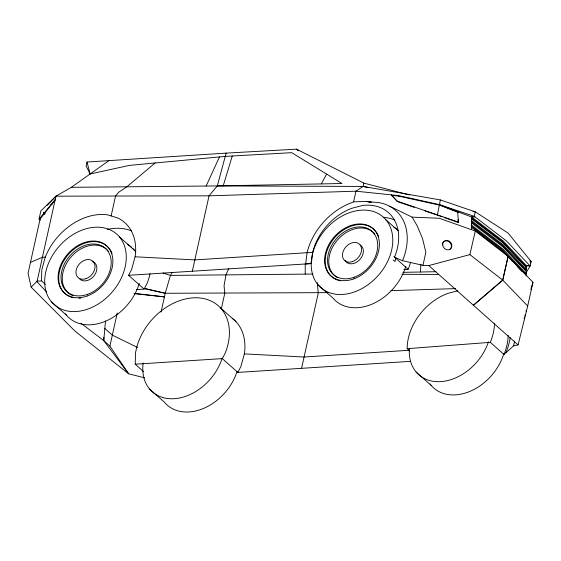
<?xml version="1.0" encoding="UTF-8"?>
<svg xmlns="http://www.w3.org/2000/svg" width="561" height="561" viewBox="0 0 561 561"><rect width="100%" height="100%" fill="white"/><g stroke="black" fill="none" stroke-linecap="round" stroke-linejoin="round"><path stroke-width="0.84" d="M305.226 263.572L305.233 274.126M471.457 229.575L471.766 217.072L439.312 204.604L398.527 195.6L355.969 191.196L209.036 195.831L55.967 196.175L40.855 210.922L39.053 219.071L40.294 220.178M526.141 275.928L526.393 265.626L503.259 241.083L471.766 217.072L474.262 216.315L506.394 240.879L530.152 265.991L526.155 272.688M45.371 284.336L41.486 280.886L41.78 269.862L45.287 257.106A54.571 40.525 -48.4 0 1 107.656 214.856L118.175 218.117A54.571 40.525 -48.4 0 1 135.096 256.791L131.59 269.546L128.581 275.311L144.1 289.104L147.115 283.34A54.571 40.525 -48.4 0 0 150.032 273.754M144.689 377.848L128.637 373.808L103.757 340.632L103.848 337.217M135.222 364.201L135.517 353.178A54.571 40.525 -48.4 0 1 195.593 297.772A54.571 40.525 -48.4 0 1 225.326 352.862L222.317 358.619L135.222 364.201L143.63 371.677M420.42 272.008L420.904 264.252M40.097 219.007L39.053 219.071L55.174 199.765L40.097 219.007L28.05 273.34L31.157 287.155L74.669 330.815L128.637 373.808L109.9 346.095L103.757 340.632L105.51 320.99M402.532 260.704L394.488 257.169A50.532 37.531 -48.4 0 0 362.743 205.431L352.056 208.222A50.287 37.349 -48.4 0 0 312.68 252.352L311.341 263.488L305.647 263.965L307.084 252.716A57.096 42.405 -48.4 0 1 351.789 202.612L353.605 201.841L366.256 201.462L379.012 202.654A56.949 42.299 -48.4 0 1 402.532 260.704L422.973 265.325L428.765 265.577L469.866 254.624L502.712 280.107L473.414 305.261L502.775 280.163L508.105 256.398L475.286 231.027L439.256 218.264L412.104 217.135L389.832 206.343M524.205 318.403L524.374 317.568M526.022 311.222L526.19 310.387M31.157 287.155L37.124 281.166L55.967 196.175L71.317 187.325L108.946 160.628M409.53 194.99L363.837 183.096L296.496 149.17L226.153 153.118L86.997 162.031L86.114 166.021L90.132 173.973L129.36 165.397L225.27 156.393L291.713 152.669L341.986 183.517L217.303 185.929L71.317 187.325M111.134 215.929L115.545 196.041L118.764 192.185L126.856 186.792L155.095 162.978M109.9 346.095L117.235 313.017M161.049 312.098L165.222 293.277L170.425 275.409L172.108 272.45M192.318 271.222L209.036 195.831L217.303 185.929L226.153 153.118M223.18 185.95L232.254 156M221.307 308.894L224.793 293.151L224.063 285.78L225.957 274.883L228.755 268.467M301.573 368.332L318.283 292.94L317.26 282.618M353.605 201.841L355.969 191.196L363.1 186.427L440.343 199.933L475.251 211.848L508.119 233.095L531.141 261.524L530.152 265.991L525.313 265.921L502.186 241.37L471.373 217.885M217.303 185.929L363.1 186.427L363.837 183.096M395.729 258.27L394.993 261.594L393.135 259.939M422.973 265.325L425.869 252.268L422.559 238.635L417.188 225.838L412.104 217.135M440.343 199.933L437.391 215.101L424.95 210.915M475.251 211.848L474.262 216.315L439.312 204.604L458.057 212.24L457.657 211.651L458.442 222.556L444.684 217.682M457.748 290.815L447.881 293.389A50.287 37.349 -48.4 0 0 407.167 348.661L490.314 342.336L503.967 354.475L513.581 345.864L514.668 340.962M513.581 345.864L518.069 344.952L527.684 306.011L532.95 282.281L508.105 256.398L502.712 280.107M469.866 254.624L475.286 231.027M524.942 315.962L525.236 314.728M524.668 317.091L524.24 318.739M232.289 318.276A54.571 40.525 -48.4 0 1 244.351 353.9L240.844 366.656L237.836 372.413L222.317 358.619M530.888 289.497L531.351 287.87M531.583 287.071L532.95 282.281M525.923 267.239L526.393 265.626L529.528 265.423M219.463 156.94L206.132 186.035M321.313 183.917L326.614 174.085M530.257 262.99L531.141 261.524L529.731 260.935M47.18 205.347L55.967 196.175M50.525 205.137L52.678 203.706M30.483 262.38L42.419 257.289L45.287 257.106M403.815 269.631L408.149 269.308A50.532 37.531 -48.4 0 0 410.582 262.211M471.766 217.072L474.901 216.869M312.68 252.352L194.828 259.904L135.096 256.791M37.124 281.166L41.486 280.886M128.581 275.311L311.46 263.586L310.724 262.934M136.267 289.602L144.1 289.104M409.376 350.267L304.083 357.013L244.351 353.9M237.836 372.413L410.54 361.347M327.905 292.639L165.222 293.277L143.967 288.473M390.877 290.647L455.602 288.606M402.903 272.344L435.925 271.706M312.968 274.049L170.425 275.409L163.041 272.99M401.865 274.308L438.59 274.427M391.634 195.403L397.588 201.715L391.347 194.856L391.634 195.403L398.822 196.147L439.6 205.151L458.057 212.24M134.493 293.676L164.422 296.874L133.96 293.34M473 211.504L474.501 211.735M363.1 186.427L368.212 187.591M144.065 288.347L165.222 293.277M397.293 201.168L458.155 222.009L458.127 219.568M398.415 201.995L414.172 207.297M438.204 215.389L442.25 216.819M137.676 347.54L112.333 335.134L104.725 328.374M298.648 150.579L296.496 149.17L298.55 150.741M471.717 218.923L503.21 242.927L526.344 267.478M471.675 220.768L503.168 244.778L526.302 269.322L525.229 269.617L502.095 245.073L471.282 221.588M471.619 222.969L503.112 246.98L526.246 271.524M471.57 225.171L503.063 249.182L526.197 273.726L525.117 274.02L501.99 249.477L471.177 225.992M471.513 227.373L503.007 251.384L512.502 261.454M80.994 323.234L103.757 340.632M385.947 219.8A47.124 34.999 -48.4 0 1 354.629 291.874A47.124 34.999 -48.4 0 1 315.422 245.262A47.124 34.999 -48.4 0 1 385.947 219.8L398.254 230.739M428.765 265.577L518.069 344.952M393.871 256.615L408.149 269.308M407.167 348.661L409.747 350.955M318.052 284.827L332.954 298.066A47.124 34.999 -48.4 0 0 372.56 303.908A47.124 34.999 -48.4 0 0 405.757 266.321M416.136 371.999L431.03 385.246M220.396 307.772L235.915 321.565M119.43 236.875A47.124 34.999 -48.4 0 1 88.112 308.957A47.124 34.999 -48.4 0 1 48.912 262.345A47.124 34.999 -48.4 0 1 119.43 236.875L134.331 250.122M43.765 212.514L45.006 213.615M43.379 213.159L44.635 214.281M51.542 301.902L66.436 315.149M149.619 389.082L164.52 402.321A47.124 34.999 -48.4 0 0 203.748 408.324A47.124 34.999 -48.4 0 0 237.086 371.368M43.688 212.689L44.88 213.916M502.775 280.163L527.684 306.011M36.556 281.306L46.605 291.93M517.242 266.489L521.989 271.524M437.103 214.554L437.391 215.101M398.527 195.6L398.822 196.147M86.997 162.031L90.132 173.973M458.344 219.975L458.442 222.556M107.27 229.442A54.571 40.525 -48.4 0 1 131.428 230.873M383.212 217.338A50.532 37.531 -48.4 0 1 394.642 219.975M132.634 248.292A47.124 34.999 -48.4 0 1 135.853 252.113M139.247 283.396A47.124 34.999 -48.4 0 1 105.096 321.39A47.124 34.999 -48.4 0 1 65.406 313.837M127.319 244.259A47.124 34.999 -48.4 0 1 131.407 247.156M72.993 295.717A28.99 21.535 -48.4 0 1 70.784 294.651M70.09 294.237A28.99 21.535 -48.4 0 1 71.17 256.84A28.99 21.535 -48.4 0 1 108.231 251.048M94.248 262.464A11.024 8.191 -48.4 0 1 93.315 276.657A11.024 8.191 -48.4 0 1 79.41 278.656M92.306 261.489A11.024 8.191 -48.4 0 1 93.652 262.071M73.168 297.737A31.668 23.52 -48.4 0 1 68.393 254.477A31.668 23.52 -48.4 0 1 112.074 253.523M80.735 298.179A31.668 23.52 -48.4 0 1 78.996 298.291M393.829 227.184A47.124 34.999 -48.4 0 1 397.917 230.08M337.294 277.576A28.99 21.535 -48.4 0 1 337.329 240.164A28.99 21.535 -48.4 0 1 374.748 233.965M360.162 244.996A11.024 8.191 -48.4 0 1 359.496 259.925A11.024 8.191 -48.4 0 1 345.12 260.36M375.912 231.616A31.668 23.52 -48.4 0 1 378.584 236.44M340.471 280.83A31.668 23.52 -48.4 0 1 332.028 241.055A31.668 23.52 -48.4 0 1 375.428 231.02M442.278 244.133A4.958 4.341 49.8 0 1 449.277 241.896A4.958 4.341 49.8 0 1 449.487 249.694M510.187 337.589A56.949 42.299 -48.4 0 1 505.98 352.652M508.161 335.19A50.532 37.531 -48.4 0 1 503.967 354.475M494.5 323.052A50.532 37.531 -48.4 0 1 490.314 342.336M222.184 358.128A47.124 34.999 -48.4 0 1 174.155 398.703A47.124 34.999 -48.4 0 1 143.153 363.044M488.442 341.838A47.124 34.999 -48.4 0 1 441.5 381.564A47.124 34.999 -48.4 0 1 409.397 348.486M503.841 353.493A47.124 34.999 -48.4 0 1 469.683 391.487A47.124 34.999 -48.4 0 1 429.999 383.934M371.165 202.24L366.256 201.462L371.137 202.255M87.257 295.977A31.668 23.52 -48.4 0 0 108.294 247.548A31.668 23.52 -48.4 0 0 60.911 264.652A31.668 23.52 -48.4 0 0 87.257 295.977M87.726 294.28A28.99 21.535 -48.4 0 0 106.99 249.94A28.99 21.535 -48.4 0 0 63.61 265.605A28.99 21.535 -48.4 0 0 87.726 294.28M86.099 278.649A11.024 8.191 -48.4 0 0 93.428 261.784A11.024 8.191 -48.4 0 0 76.934 267.744A11.024 8.191 -48.4 0 0 86.099 278.649M353.767 278.894A31.668 23.52 -48.4 0 0 374.811 230.466A31.668 23.52 -48.4 0 0 327.421 247.576A31.668 23.52 -48.4 0 0 353.767 278.894M354.236 277.204A28.99 21.535 -48.4 0 0 373.5 232.864A28.99 21.535 -48.4 0 0 330.12 248.53A28.99 21.535 -48.4 0 0 354.236 277.204M352.617 261.566A11.024 8.191 -48.4 0 0 359.938 244.708A11.024 8.191 -48.4 0 0 343.444 250.662A11.024 8.191 -48.4 0 0 352.617 261.566M442.685 244.961A4.958 4.341 49.8 0 0 449.943 249.308A4.958 4.341 49.8 0 0 449.2 241.146A4.958 4.341 49.8 0 0 442.685 244.961"/></g></svg>
